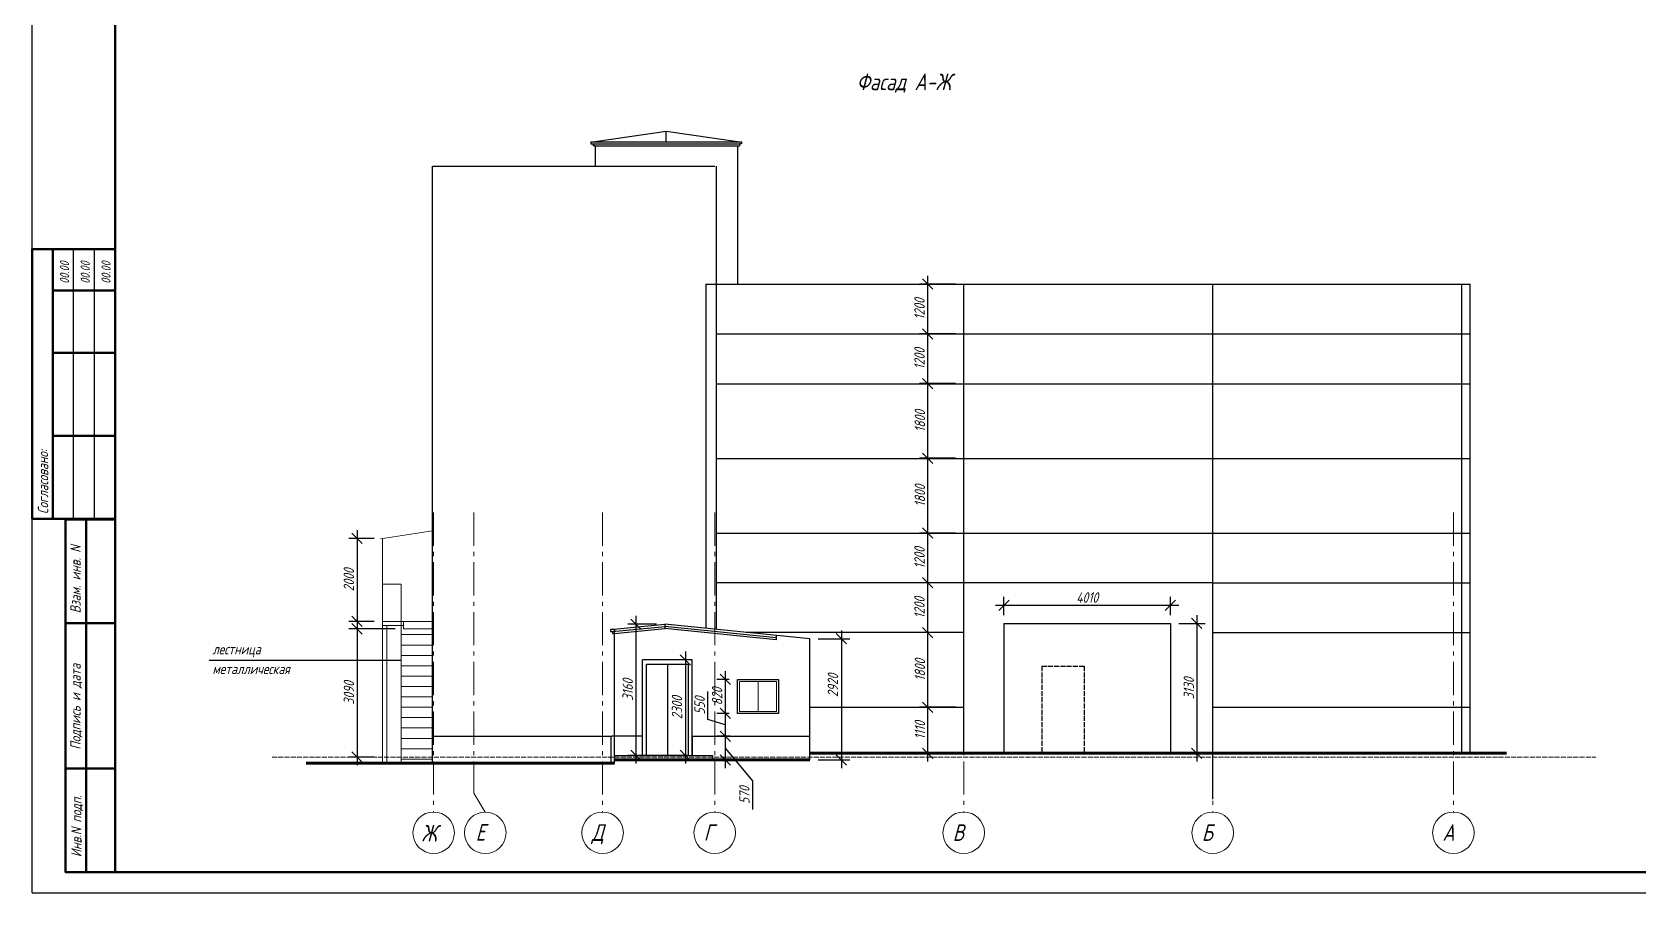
# Model space of a CAD drawing. Header units: millimetres. Extents: x 5341 to 134645, y 2795 to 129189.
# Drawn here: x 75245 to 113954, y 2795 to 23544 of the extents above; entities that cross this region are included whole.
import ezdxf
from ezdxf.enums import TextEntityAlignment as Align

# ---------------------------------------------------------------- set-up
doc = ezdxf.new("R2010")
doc.units = ezdxf.units.MM
doc.linetypes.add('ACAD_ISO02W100', pattern=[15, 12, -3])
doc.linetypes.add('GOST2.303 6', pattern=[12, 8, -1.5, 1, -1.5])
doc.layers.get('Defpoints').update_dxf_attribs({"color": 1})
doc.layers.add('osi', color=1, linetype='GOST2.303 6', lineweight=15, plot=False)
doc.layers.add('razm', color=5, linetype='Continuous', lineweight=15, plot=False)
for name, color, linetype, lineweight in [('peregorodki', 7, 'Continuous', 20), ('АР_ОкнаЗаполнение', 130, 'Continuous', 20), ('АР_Рамка', 7, 'Continuous', 30), ('АР_Текст', 165, 'Continuous', 25), ('земля', 2, 'Continuous', 60), ('Стены', 170, 'Continuous', 30)]:
    doc.layers.add(name, color=color, linetype=linetype, lineweight=lineweight)
doc.styles.add('GOST 2.304', font='CS_Gost2304.shx', dxfattribs={"oblique": 15})
doc.styles.add('style2', font='CS_Gost2304.shx', dxfattribs={"oblique": 15})
doc.styles.add('ГОСТ 2.304', font='CS_Gost2304.shx')
doc.dimstyles.new('СПДС', dxfattribs={"dimscale": 100, "dimtxt": 2.5, "dimasz": 2.5, "dimexe": 2, "dimexo": 2, "dimtad": 1, "dimdec": 0, "dimrnd": 0.001, "dimtxsty": 'ГОСТ 2.304', "dimblk": 'ARCHTICK', "dimblk1": 'ARCHTICK', "dimblk2": 'OBLIQUE', "dimcen": 2.5, "dimdle": 2, "dimadec": 0, "dimazin": 2, "dimtfac": 0.75, "dimtdec": 0, "dimtmove": 1, "dimatfit": 3, "dimfxl": 1, "dimtfill": 1, "dimtolj": 1, "dimarcsym": 1})

# ---------------------------------------------------------------- blocks, each defined once
blk = doc.blocks.new('A$C13C31348')
at = {"style": 'GOST 2.304', "oblique": 15}
blk.add_text('00.00', height=220, dxfattribs=at).set_placement((-29, 0))
blk = doc.blocks.new('_Oblique')
at = {"color": 0, "linetype": 'ByBlock', "lineweight": -2}
blk.add_line((-0.5, -0.5), (0.5, 0.5), dxfattribs=at)
blk = doc.blocks.new('*D162')
at = {"layer": 'Defpoints', "color": 0, "ltscale": 200, "transparency": 16777216}
for p in [(96820, 7270), (97688, 7270), (97688, 6160)]:
    blk.add_point(p, dxfattribs=at)
at = {"layer": 'razm', "lineweight": -2, "ltscale": 200, "transparency": 16777216}
for p, q in [((96820, 5960), (96820, 7470)), ((97488, 7270), (96620, 7270)), ((97488, 6160), (96620, 6160))]:
    blk.add_line(p, q, dxfattribs=at)
at = {"layer": 'razm', "lineweight": -2, "ltscale": 200, "transparency": 16777216, "xscale": 250, "yscale": 250, "zscale": 250}
for p, rotation in [((96820, 7270), 90), ((96820, 6160), 270)]:
    blk.add_blockref('_Oblique', p, dxfattribs=dict(at, rotation=rotation))
at = {"layer": 'razm', "ltscale": 200, "transparency": 16777216, "insert": (96633, 6715), "char_height": 250, "attachment_point": 5, "rotation": 90, "style": 'style2', "bg_fill": 3, "box_fill_scale": 1.1, "bg_fill_color": 256, "bg_fill_true_color": 13158600, "bg_fill_transparency": 0}
blk.add_mtext('\\A1;1110', dxfattribs=at)
blk = doc.blocks.new('*D163')
at = {"layer": 'Defpoints', "color": 0, "ltscale": 200, "transparency": 16777216}
for p in [(96820, 9070), (97688, 9070), (97688, 7270)]:
    blk.add_point(p, dxfattribs=at)
at = {"layer": 'razm', "lineweight": -2, "ltscale": 200, "transparency": 16777216}
for p, q in [((97488, 9070), (96620, 9070)), ((96820, 7070), (96820, 9270)), ((97488, 7270), (96620, 7270))]:
    blk.add_line(p, q, dxfattribs=at)
at = {"layer": 'razm', "lineweight": -2, "ltscale": 200, "transparency": 16777216, "xscale": 250, "yscale": 250, "zscale": 250}
for p, rotation in [((96820, 9070), 90), ((96820, 7270), 270)]:
    blk.add_blockref('_Oblique', p, dxfattribs=dict(at, rotation=rotation))
at = {"layer": 'razm', "ltscale": 200, "transparency": 16777216, "insert": (96633, 8170), "char_height": 250, "attachment_point": 5, "rotation": 90, "style": 'style2', "bg_fill": 3, "box_fill_scale": 1.1, "bg_fill_color": 256, "bg_fill_true_color": 13158600, "bg_fill_transparency": 0}
blk.add_mtext('\\A1;1800', dxfattribs=at)
blk = doc.blocks.new('*D164')
at = {"layer": 'Defpoints', "color": 0, "ltscale": 200, "transparency": 16777216}
for p in [(96820, 10270), (97688, 10270), (97688, 9070)]:
    blk.add_point(p, dxfattribs=at)
at = {"layer": 'razm', "lineweight": -2, "ltscale": 200, "transparency": 16777216}
for p, q in [((96820, 8870), (96820, 10470)), ((97488, 10270), (96620, 10270)), ((97488, 9070), (96620, 9070))]:
    blk.add_line(p, q, dxfattribs=at)
at = {"layer": 'razm', "lineweight": -2, "ltscale": 200, "transparency": 16777216, "xscale": 250, "yscale": 250, "zscale": 250}
for p, rotation in [((96820, 10270), 90), ((96820, 9070), 270)]:
    blk.add_blockref('_Oblique', p, dxfattribs=dict(at, rotation=rotation))
at = {"layer": 'razm', "ltscale": 200, "transparency": 16777216, "insert": (96623, 9670), "char_height": 250, "attachment_point": 5, "rotation": 90, "style": 'style2', "bg_fill": 3, "box_fill_scale": 1.1, "bg_fill_color": 256, "bg_fill_true_color": 13158600, "bg_fill_transparency": 0}
blk.add_mtext('\\A1;1200', dxfattribs=at)
blk = doc.blocks.new('*D165')
at = {"layer": 'Defpoints', "color": 0, "ltscale": 200, "transparency": 16777216}
for p in [(96820, 11470), (97688, 11470), (97688, 10270)]:
    blk.add_point(p, dxfattribs=at)
at = {"layer": 'razm', "lineweight": -2, "ltscale": 200, "transparency": 16777216}
for p, q in [((96820, 10070), (96820, 11670)), ((97488, 11470), (96620, 11470)), ((97488, 10270), (96620, 10270))]:
    blk.add_line(p, q, dxfattribs=at)
at = {"layer": 'razm', "lineweight": -2, "ltscale": 200, "transparency": 16777216, "xscale": 250, "yscale": 250, "zscale": 250}
for p, rotation in [((96820, 11470), 90), ((96820, 10270), 270)]:
    blk.add_blockref('_Oblique', p, dxfattribs=dict(at, rotation=rotation))
at = {"layer": 'razm', "ltscale": 200, "transparency": 16777216, "insert": (96623, 10870), "char_height": 250, "attachment_point": 5, "rotation": 90, "style": 'style2', "bg_fill": 3, "box_fill_scale": 1.1, "bg_fill_color": 256, "bg_fill_true_color": 13158600, "bg_fill_transparency": 0}
blk.add_mtext('\\A1;1200', dxfattribs=at)
blk = doc.blocks.new('*D166')
at = {"layer": 'Defpoints', "color": 0, "ltscale": 200, "transparency": 16777216}
for p in [(96820, 13270), (97688, 13270), (97688, 11470)]:
    blk.add_point(p, dxfattribs=at)
at = {"layer": 'razm', "lineweight": -2, "ltscale": 200, "transparency": 16777216}
for p, q in [((97488, 13270), (96620, 13270)), ((96820, 11270), (96820, 13470)), ((97488, 11470), (96620, 11470))]:
    blk.add_line(p, q, dxfattribs=at)
at = {"layer": 'razm', "lineweight": -2, "ltscale": 200, "transparency": 16777216, "xscale": 250, "yscale": 250, "zscale": 250}
for p, rotation in [((96820, 13270), 90), ((96820, 11470), 270)]:
    blk.add_blockref('_Oblique', p, dxfattribs=dict(at, rotation=rotation))
at = {"layer": 'razm', "ltscale": 200, "transparency": 16777216, "insert": (96633, 12370), "char_height": 250, "attachment_point": 5, "rotation": 90, "style": 'style2', "bg_fill": 3, "box_fill_scale": 1.1, "bg_fill_color": 256, "bg_fill_true_color": 13158600, "bg_fill_transparency": 0}
blk.add_mtext('\\A1;1800', dxfattribs=at)
blk = doc.blocks.new('*D167')
at = {"layer": 'Defpoints', "color": 0, "ltscale": 200, "transparency": 16777216}
for p in [(96820, 15070), (97688, 15070), (97688, 13270)]:
    blk.add_point(p, dxfattribs=at)
at = {"layer": 'razm', "lineweight": -2, "ltscale": 200, "transparency": 16777216}
for p, q in [((96820, 13070), (96820, 15270)), ((97488, 15070), (96620, 15070)), ((97488, 13270), (96620, 13270))]:
    blk.add_line(p, q, dxfattribs=at)
at = {"layer": 'razm', "lineweight": -2, "ltscale": 200, "transparency": 16777216, "xscale": 250, "yscale": 250, "zscale": 250}
for p, rotation in [((96820, 15070), 90), ((96820, 13270), 270)]:
    blk.add_blockref('_Oblique', p, dxfattribs=dict(at, rotation=rotation))
at = {"layer": 'razm', "ltscale": 200, "transparency": 16777216, "insert": (96633, 14170), "char_height": 250, "attachment_point": 5, "rotation": 90, "style": 'style2', "bg_fill": 3, "box_fill_scale": 1.1, "bg_fill_color": 256, "bg_fill_true_color": 13158600, "bg_fill_transparency": 0}
blk.add_mtext('\\A1;1800', dxfattribs=at)
blk = doc.blocks.new('*D168')
at = {"layer": 'Defpoints', "color": 0, "ltscale": 200, "transparency": 16777216}
for p in [(96820, 16270), (97688, 16270), (97688, 15070)]:
    blk.add_point(p, dxfattribs=at)
at = {"layer": 'razm', "lineweight": -2, "ltscale": 200, "transparency": 16777216}
for p, q in [((97488, 16270), (96620, 16270)), ((96820, 14870), (96820, 16470)), ((97488, 15070), (96620, 15070))]:
    blk.add_line(p, q, dxfattribs=at)
at = {"layer": 'razm', "lineweight": -2, "ltscale": 200, "transparency": 16777216, "xscale": 250, "yscale": 250, "zscale": 250}
for p, rotation in [((96820, 16270), 90), ((96820, 15070), 270)]:
    blk.add_blockref('_Oblique', p, dxfattribs=dict(at, rotation=rotation))
at = {"layer": 'razm', "ltscale": 200, "transparency": 16777216, "insert": (96623, 15670), "char_height": 250, "attachment_point": 5, "rotation": 90, "style": 'style2', "bg_fill": 3, "box_fill_scale": 1.1, "bg_fill_color": 256, "bg_fill_true_color": 13158600, "bg_fill_transparency": 0}
blk.add_mtext('\\A1;1200', dxfattribs=at)
blk = doc.blocks.new('*D169')
at = {"layer": 'Defpoints', "color": 0, "ltscale": 200, "transparency": 16777216}
for p in [(96820, 17470), (97688, 17470), (97688, 16270)]:
    blk.add_point(p, dxfattribs=at)
at = {"layer": 'razm', "lineweight": -2, "ltscale": 200, "transparency": 16777216}
for p, q in [((97488, 17470), (96620, 17470)), ((96820, 16070), (96820, 17670)), ((97488, 16270), (96620, 16270))]:
    blk.add_line(p, q, dxfattribs=at)
at = {"layer": 'razm', "lineweight": -2, "ltscale": 200, "transparency": 16777216, "xscale": 250, "yscale": 250, "zscale": 250}
for p, rotation in [((96820, 17470), 90), ((96820, 16270), 270)]:
    blk.add_blockref('_Oblique', p, dxfattribs=dict(at, rotation=rotation))
at = {"layer": 'razm', "ltscale": 200, "transparency": 16777216, "insert": (96623, 16870), "char_height": 250, "attachment_point": 5, "rotation": 90, "style": 'style2', "bg_fill": 3, "box_fill_scale": 1.1, "bg_fill_color": 256, "bg_fill_true_color": 13158600, "bg_fill_transparency": 0}
blk.add_mtext('\\A1;1200', dxfattribs=at)
blk = doc.blocks.new('*D170')
at = {"layer": 'Defpoints', "color": 0, "ltscale": 200, "transparency": 16777216}
for p in [(102668, 9290), (102668, 6160), (103304, 6160)]:
    blk.add_point(p, dxfattribs=at)
at = {"layer": 'razm', "lineweight": -2, "ltscale": 200, "transparency": 16777216}
for p, q in [((103304, 9490), (103304, 5960)), ((102868, 9290), (103504, 9290)), ((102868, 6160), (103504, 6160))]:
    blk.add_line(p, q, dxfattribs=at)
at = {"layer": 'razm', "lineweight": -2, "ltscale": 200, "transparency": 16777216, "xscale": 250, "yscale": 250, "zscale": 250}
for p, rotation in [((103304, 9290), 90), ((103304, 6160), 270)]:
    blk.add_blockref('_Oblique', p, dxfattribs=dict(at, rotation=rotation))
at = {"layer": 'razm', "ltscale": 200, "transparency": 16777216, "insert": (103111, 7725), "char_height": 250, "attachment_point": 5, "rotation": 90, "style": 'style2', "bg_fill": 3, "box_fill_scale": 1.1, "bg_fill_color": 256, "bg_fill_true_color": 13158600, "bg_fill_transparency": 0}
blk.add_mtext('\\A1;3130', dxfattribs=at)
blk = doc.blocks.new('*D171')
at = {"layer": 'Defpoints', "color": 0, "ltscale": 200, "transparency": 16777216}
for p in [(91148, 8410), (90983, 6110), (91148, 6110)]:
    blk.add_point(p, dxfattribs=at)
at = {"layer": 'razm', "lineweight": -2, "ltscale": 200, "transparency": 16777216}
for p, q in [((90983, 8610), (90983, 5910)), ((90948, 8410), (90783, 8410)), ((90948, 6110), (90783, 6110))]:
    blk.add_line(p, q, dxfattribs=at)
at = {"layer": 'razm', "lineweight": -2, "ltscale": 200, "transparency": 16777216, "xscale": 250, "yscale": 250, "zscale": 250}
for p, rotation in [((90983, 8410), 90), ((90983, 6110), 270)]:
    blk.add_blockref('_Oblique', p, dxfattribs=dict(at, rotation=rotation))
at = {"layer": 'razm', "ltscale": 200, "transparency": 16777216, "insert": (90781, 7260), "char_height": 250, "attachment_point": 5, "rotation": 90, "style": 'style2', "bg_fill": 3, "box_fill_scale": 1.1, "bg_fill_color": 256, "bg_fill_true_color": 13158600, "bg_fill_transparency": 0}
blk.add_mtext('\\A1;2300', dxfattribs=at)
blk = doc.blocks.new('*D172')
at = {"layer": 'Defpoints', "color": 0, "ltscale": 200, "transparency": 16777216}
for p in [(92238, 7940), (92238, 7120)]:
    blk.add_point(p, dxfattribs=at)
at = {"layer": 'razm', "lineweight": -2, "ltscale": 200, "transparency": 16777216}
for p, q in [((91944, 8140), (91944, 6920)), ((92038, 7940), (91744, 7940)), ((92038, 7120), (91744, 7120))]:
    blk.add_line(p, q, dxfattribs=at)
at = {"layer": 'razm', "lineweight": -2, "ltscale": 200, "transparency": 16777216, "xscale": 250, "yscale": 250, "zscale": 250}
for p, rotation in [((91944, 7940), 90), ((91944, 7120), 270)]:
    blk.add_blockref('_Oblique', p, dxfattribs=dict(at, rotation=rotation))
at = {"layer": 'razm', "ltscale": 200, "transparency": 16777216, "insert": (91747, 7530), "char_height": 250, "attachment_point": 5, "rotation": 90, "style": 'style2', "bg_fill": 3, "box_fill_scale": 1.1, "bg_fill_color": 256, "bg_fill_true_color": 13158600, "bg_fill_transparency": 0}
blk.add_mtext('\\A1;820', dxfattribs=at)
at = {"layer": 'Defpoints', "color": 0, "ltscale": 200, "transparency": 16777216}
blk.add_point((91944, 7120), dxfattribs=at)
blk = doc.blocks.new('*D173')
at = {"layer": 'Defpoints', "color": 0, "ltscale": 200, "transparency": 16777216}
for p in [(92238, 7120), (91944, 6570), (92264, 6570)]:
    blk.add_point(p, dxfattribs=at)
at = {"layer": 'razm', "lineweight": -2, "ltscale": 200, "transparency": 16777216}
for p, q in [((91520, 6972), (91520, 7651)), ((91944, 6845), (91520, 6972)), ((92038, 7120), (91744, 7120)), ((91944, 7320), (91944, 6370)), ((92064, 6570), (91744, 6570))]:
    blk.add_line(p, q, dxfattribs=at)
at = {"layer": 'razm', "lineweight": -2, "ltscale": 200, "transparency": 16777216, "xscale": 250, "yscale": 250, "zscale": 250}
for p, rotation in [((91944, 7120), 90), ((91944, 6570), 270)]:
    blk.add_blockref('_Oblique', p, dxfattribs=dict(at, rotation=rotation))
at = {"layer": 'razm', "ltscale": 200, "transparency": 16777216, "insert": (91327, 7311), "char_height": 250, "attachment_point": 5, "rotation": 90, "style": 'style2', "bg_fill": 3, "box_fill_scale": 1.1, "bg_fill_color": 256, "bg_fill_true_color": 13158600, "bg_fill_transparency": 0}
blk.add_mtext('\\A1;550', dxfattribs=at)
blk = doc.blocks.new('*D92')
at = {"layer": 'Defpoints', "color": 0, "ltscale": 200, "transparency": 16777216}
for p in [(92264, 6570), (91944, 5999), (92108, 5999)]:
    blk.add_point(p, dxfattribs=at)
at = {"layer": 'razm', "lineweight": -2, "ltscale": 200, "transparency": 16777216}
for p, q in [((91944, 6770), (91944, 5799)), ((92064, 6570), (91744, 6570)), ((91944, 6285), (92596, 5493)), ((91908, 5999), (91744, 5999)), ((92596, 5493), (92596, 4807))]:
    blk.add_line(p, q, dxfattribs=at)
at = {"layer": 'razm', "lineweight": -2, "ltscale": 200, "transparency": 16777216, "xscale": 250, "yscale": 250, "zscale": 250}
for p, rotation in [((91944, 6570), 90), ((91944, 5999), 270)]:
    blk.add_blockref('_Oblique', p, dxfattribs=dict(at, rotation=rotation))
at = {"layer": 'razm', "ltscale": 200, "transparency": 16777216, "insert": (92404, 5150), "char_height": 250, "attachment_point": 5, "rotation": 90, "style": 'style2', "bg_fill": 3, "box_fill_scale": 1.1, "bg_fill_color": 256, "bg_fill_true_color": 13158600, "bg_fill_transparency": 0}
blk.add_mtext('\\A1;570', dxfattribs=at)
blk = doc.blocks.new('*D174')
at = {"layer": 'Defpoints', "color": 0, "ltscale": 200, "transparency": 16777216}
for p in [(93978, 8920), (93978, 5999), (94742, 5999)]:
    blk.add_point(p, dxfattribs=at)
at = {"layer": 'razm', "lineweight": -2, "ltscale": 200, "transparency": 16777216}
for p, q in [((94178, 8920), (94942, 8920)), ((94742, 9120), (94742, 5799)), ((94178, 5999), (94942, 5999))]:
    blk.add_line(p, q, dxfattribs=at)
at = {"layer": 'razm', "lineweight": -2, "ltscale": 200, "transparency": 16777216, "xscale": 250, "yscale": 250, "zscale": 250}
for p, rotation in [((94742, 8920), 90), ((94742, 5999), 270)]:
    blk.add_blockref('_Oblique', p, dxfattribs=dict(at, rotation=rotation))
at = {"layer": 'razm', "ltscale": 200, "transparency": 16777216, "insert": (94537, 7797), "char_height": 250, "attachment_point": 5, "rotation": 90, "style": 'style2', "bg_fill": 3, "box_fill_scale": 1.1, "bg_fill_color": 256, "bg_fill_true_color": 13158600, "bg_fill_transparency": 0}
blk.add_mtext('\\A1;2920', dxfattribs=at)
blk = doc.blocks.new('*D175')
at = {"layer": 'Defpoints', "color": 0, "ltscale": 200, "transparency": 16777216}
for p in [(89793, 9270), (90488, 9270), (90548, 6110)]:
    blk.add_point(p, dxfattribs=at)
at = {"layer": 'razm', "lineweight": -2, "ltscale": 200, "transparency": 16777216}
for p, q in [((89793, 5910), (89793, 9470)), ((90288, 9270), (89593, 9270)), ((90348, 6110), (89593, 6110))]:
    blk.add_line(p, q, dxfattribs=at)
at = {"layer": 'razm', "lineweight": -2, "ltscale": 200, "transparency": 16777216, "xscale": 250, "yscale": 250, "zscale": 250}
for p, rotation in [((89793, 9270), 90), ((89793, 6110), 270)]:
    blk.add_blockref('_Oblique', p, dxfattribs=dict(at, rotation=rotation))
at = {"layer": 'razm', "ltscale": 200, "transparency": 16777216, "insert": (89593, 7690), "char_height": 250, "attachment_point": 5, "rotation": 90, "style": 'style2', "bg_fill": 3, "box_fill_scale": 1.1, "bg_fill_color": 256, "bg_fill_true_color": 13158600, "bg_fill_transparency": 0}
blk.add_mtext('\\A1;3160', dxfattribs=at)
blk = doc.blocks.new('*D176')
at = {"layer": 'Defpoints', "color": 0, "ltscale": 200, "transparency": 16777216}
for p in [(83688, 11340), (83072, 9340), (83688, 9340)]:
    blk.add_point(p, dxfattribs=at)
at = {"layer": 'razm', "lineweight": -2, "ltscale": 200, "transparency": 16777216}
for p, q in [((83488, 11340), (82872, 11340)), ((83072, 11540), (83072, 9140)), ((83488, 9340), (82872, 9340))]:
    blk.add_line(p, q, dxfattribs=at)
at = {"layer": 'razm', "lineweight": -2, "ltscale": 200, "transparency": 16777216, "xscale": 250, "yscale": 250, "zscale": 250}
for p, rotation in [((83072, 11340), 90), ((83072, 9340), 270)]:
    blk.add_blockref('_Oblique', p, dxfattribs=dict(at, rotation=rotation))
at = {"layer": 'razm', "ltscale": 200, "transparency": 16777216, "insert": (82875, 10340), "char_height": 250, "attachment_point": 5, "rotation": 90, "style": 'style2', "bg_fill": 3, "box_fill_scale": 1.1, "bg_fill_color": 256, "bg_fill_true_color": 13158600, "bg_fill_transparency": 0}
blk.add_mtext('\\A1;2000', dxfattribs=at)
blk = doc.blocks.new('*D93')
at = {"layer": 'Defpoints', "color": 0, "ltscale": 200, "transparency": 16777216}
for p in [(84188, 9160), (83072, 6070), (83688, 6070)]:
    blk.add_point(p, dxfattribs=at)
at = {"layer": 'razm', "lineweight": -2, "ltscale": 200, "transparency": 16777216}
for p, q in [((83072, 9360), (83072, 5870)), ((83988, 9160), (82872, 9160)), ((83488, 6070), (82872, 6070))]:
    blk.add_line(p, q, dxfattribs=at)
at = {"layer": 'razm', "lineweight": -2, "ltscale": 200, "transparency": 16777216, "xscale": 250, "yscale": 250, "zscale": 250}
for p, rotation in [((83072, 9160), 90), ((83072, 6070), 270)]:
    blk.add_blockref('_Oblique', p, dxfattribs=dict(at, rotation=rotation))
at = {"layer": 'razm', "ltscale": 200, "transparency": 16777216, "insert": (82877, 7615), "char_height": 250, "attachment_point": 5, "rotation": 90, "style": 'style2', "bg_fill": 3, "box_fill_scale": 1.1, "bg_fill_color": 256, "bg_fill_true_color": 13158600, "bg_fill_transparency": 0}
blk.add_mtext('\\A1;3090', dxfattribs=at)
blk = doc.blocks.new('*D197')
at = {"layer": 'Defpoints', "color": 0, "ltscale": 200, "transparency": 16777216}
for p in [(102668, 9728), (98658, 9290), (102668, 9290)]:
    blk.add_point(p, dxfattribs=at)
at = {"layer": 'razm', "lineweight": -2, "ltscale": 200, "transparency": 16777216}
for p, q in [((98458, 9728), (102868, 9728)), ((98658, 9490), (98658, 9928)), ((102668, 9490), (102668, 9928))]:
    blk.add_line(p, q, dxfattribs=at)
at = {"layer": 'razm', "lineweight": -2, "ltscale": 200, "transparency": 16777216, "xscale": 250, "yscale": 250, "zscale": 250, "rotation": 180}
blk.add_blockref('_Oblique', (98658, 9728), dxfattribs=at)
at = {"layer": 'razm', "lineweight": -2, "ltscale": 200, "transparency": 16777216, "xscale": 250, "yscale": 250, "zscale": 250}
blk.add_blockref('_Oblique', (102668, 9728), dxfattribs=at)
at = {"layer": 'razm', "ltscale": 200, "transparency": 16777216, "insert": (100663, 9915), "char_height": 250, "attachment_point": 5, "style": 'style2', "bg_fill": 3, "box_fill_scale": 1.1, "bg_fill_color": 256, "bg_fill_true_color": 13158600, "bg_fill_transparency": 0}
blk.add_mtext('\\A1;4010', dxfattribs=at)

msp = doc.modelspace()

# ---------------------------------------------------------------- linework, layer by layer
at = {"layer": 'osi', "ltscale": 100}
for p, q in [((84918.3, 11964.7), (84918.3, 4744.5)), ((85888.3, 11964.7), (85888.3, 5196)), ((88988.3, 11964.7), (88988.3, 4744.5)), ((109487.9, 11964.7), (109487.9, 4744.5)), ((86161.3, 4743.2), (85888.3, 5196))]:
    msp.add_line(p, q, dxfattribs=at)
at = {"layer": 'osi', "linetype": 'Continuous', "ltscale": 100}
for centre in [(84918.3, 4244.5), (86161.3, 4243.2), (88988.3, 4244.5), (97688.3, 4244.5), (103688.3, 4244.5), (109485.8, 4244.5)]:
    msp.add_circle(centre, 500, dxfattribs=at)
at = {"layer": 'peregorodki', "ltscale": 100}
for p, q in [((84888.3, 11519.6), (83638.8, 11332.2)), ((83688.3, 10239.6), (83688.3, 11339.6)), ((83688.3, 9339.6), (83688.3, 11339.6)), ((83688.3, 9339.6), (83688.3, 10239.6)), ((83688.3, 10239.6), (84138.3, 10239.6)), ((84138.3, 10239.6), (84138.3, 9339.6)), ((83688.3, 9339.6), (84188.3, 9339.6)), ((84188.3, 9339.6), (83688.3, 9339.6)), ((83688.3, 9339.6), (83688.3, 9239.6)), ((84138.3, 5919.6), (84138.3, 9339.6)), ((84188.3, 9339.6), (84888.3, 9339.6)), ((84188.3, 9159.6), (84188.3, 9339.6)), ((83688.3, 9239.6), (84188.3, 9239.6)), ((83688.3, 9239.6), (83688.3, 5919.6)), ((83788.3, 9239.6), (83788.3, 5919.6)), ((84138.3, 9019.6), (84888.3, 9019.6)), ((84188.3, 9159.6), (84888.3, 9159.6)), ((84888.3, 9159.6), (84188.3, 9159.6)), ((84888.3, 9159.6), (84188.3, 9159.6)), ((84138.3, 8769.6), (84888.3, 8769.6)), ((84138.3, 8519.6), (84888.3, 8519.6)), ((84138.3, 8269.6), (84888.3, 8269.6)), ((84138.3, 8019.6), (84888.3, 8019.6)), ((84138.3, 7769.6), (84888.3, 7769.6)), ((84138.3, 7519.6), (84888.3, 7519.6)), ((84138.3, 7269.6), (84888.3, 7269.6)), ((84138.3, 7019.6), (84888.3, 7019.6)), ((84138.3, 6769.6), (84888.3, 6769.6)), ((84138.3, 6519.6), (84888.3, 6519.6)), ((84138.3, 6269.6), (84888.3, 6269.6)), ((84138.3, 6019.6), (84888.3, 6019.6))]:
    msp.add_line(p, q, dxfattribs=at)
at = {"layer": 'АР_ОкнаЗаполнение', "ltscale": 100}
msp.add_line((92733.3, 7889.6), (92733.3, 7169.6), dxfattribs=at)
msp.add_lwpolyline([(92288.3, 7889.6), (93178.3, 7889.6), (93178.3, 7169.6), (92288.3, 7169.6)], close=True, dxfattribs=at)
at = {"layer": 'АР_Рамка'}
for p, q in [((75244.5, 2795), (75244.5, 44795)), ((76244.5, 11812.5), (76244.5, 18312.5)), ((76744.5, 11812.5), (76744.5, 18312.5)), ((75244.5, 2795), (134644.5, 2795))]:
    msp.add_line(p, q, dxfattribs=at)
at = {"layer": 'АР_Рамка', "lineweight": 50}
for p, q in [((75744.5, 17312.5), (77244.5, 17312.5)), ((75744.5, 15812.5), (77244.5, 15812.5)), ((75744.5, 13812.5), (77244.5, 13812.5))]:
    msp.add_line(p, q, dxfattribs=at)
msp.add_lwpolyline([(134144.5, 3295), (77244.5, 3295), (77244.5, 44295), (134144.5, 44295), (134144.5, 3295)], close=True, dxfattribs=at)
for points in [[(77244.5, 18312.5), (75244.5, 18312.5), (75244.5, 11812.5), (77244.5, 11812.5)], [(77244.5, 18312.5), (75244.5, 18312.5), (75244.5, 11812.5), (77244.5, 11812.5)], [(77244.5, 18312.5), (75744.5, 18312.5), (75744.5, 11812.5), (77244.5, 11812.5)], [(77244.5, 3295), (76044.5, 3295), (76044.5, 11795), (77244.5, 11795)], [(76544.5, 3295), (76544.5, 11795)], [(77244.5, 9295), (76044.5, 9295)], [(77244.5, 5795), (76044.5, 5795)]]:
    msp.add_lwpolyline(points, dxfattribs=at)
at = {"layer": 'земля', "ltscale": 100}
for p, q in [((84808.3, 5919.6), (81846.8, 5919.6)), ((84808.3, 5919.6), (89278.3, 5919.6)), ((91634.6, 5999.5), (89278.3, 5999.5)), ((93978.3, 5999.5), (91634.6, 5999.5)), ((93978.3, 6159.6), (110767.9, 6159.6))]:
    msp.add_line(p, q, dxfattribs=at)
at = {"layer": 'Стены', "ltscale": 100}
for p, q in [((90523.3, 21149.6), (88808.3, 20899.6)), ((90523.3, 20899.6), (90523.3, 21149.6)), ((92238.3, 20899.6), (90523.3, 21149.6)), ((88708.3, 20899.6), (92338.3, 20899.6)), ((88708.3, 20899.6), (88708.3, 20849.6)), ((88708.3, 20849.6), (88758.3, 20849.6)), ((88758.3, 20849.6), (88758.3, 20799.6)), ((88758.3, 20849.6), (92288.3, 20849.6)), ((88808.3, 20799.6), (88758.3, 20799.6)), ((88808.3, 20799.6), (88808.3, 20309.6)), ((88808.3, 20799.6), (92288.3, 20799.6)), ((92238.3, 20799.6), (92238.3, 17469.6)), ((92238.3, 20799.6), (92288.3, 20799.6)), ((92288.3, 20849.6), (92288.3, 20799.6)), ((92338.3, 20849.6), (92288.3, 20849.6)), ((92338.3, 20899.6), (92338.3, 20849.6)), ((84888.3, 5919.6), (84888.3, 20309.6)), ((84888.3, 20309.6), (91688.3, 20309.6)), ((91728.3, 20309.6), (91728.3, 9149.3)), ((91478.3, 17469.6), (109888.3, 17469.6)), ((91478.3, 17469.6), (91478.3, 9170.4)), ((97688.3, 6159.6), (97688.3, 17469.6)), ((103688.3, 6159.6), (103688.3, 17469.6)), ((109688.3, 6159.6), (109688.3, 17469.6)), ((109888.3, 6159.6), (109888.3, 17469.6)), ((91728.3, 16269.6), (109888.3, 16269.6)), ((91728.3, 15069.6), (109888.3, 15069.6)), ((91728.3, 13269.6), (109888.3, 13269.6)), ((91728.3, 11469.6), (109888.3, 11469.6)), ((97688.3, 10269.6), (91728.3, 10269.6)), ((103688.3, 10269.6), (97688.3, 10269.6)), ((103688.3, 10269.6), (109888.3, 10269.6)), ((89178.3, 9147.1), (90488.3, 9269.6)), ((89278.3, 9147.1), (89178.3, 9147.1)), ((89178.3, 9147.1), (89178.3, 9097.1)), ((89178.3, 9097.1), (89228.3, 9097.1)), ((89228.3, 9097.1), (90488.3, 9218.1)), ((89228.3, 9097.1), (89228.3, 9047.1)), ((89228.3, 9047.1), (89278.3, 9047.1)), ((89278.3, 9047.1), (90488.3, 9166.7)), ((89278.3, 5919.6), (89278.3, 9147.1)), ((89278.3, 9147.1), (89278.3, 9097.1)), ((93978.3, 8919.9), (90488.3, 9269.6)), ((90488.3, 9269.6), (90488.3, 9166.7)), ((93168.3, 8944.8), (90488.3, 9218.1)), ((93168.3, 8893.4), (90488.3, 9166.7)), ((97688.3, 9069.6), (92449.6, 9069.6)), ((93167.9, 9001.1), (93168.3, 8893.4)), ((93978.3, 5999.5), (93978.3, 8919.9)), ((98658.3, 9289.6), (98658.3, 6159.6)), ((98658.3, 9289.6), (102668.3, 9289.6)), ((102668.3, 9289.6), (102668.3, 6159.6)), ((103688.3, 9069.6), (109888.3, 9069.6)), ((89948.3, 6109.6), (89948.3, 8409.6)), ((91148.3, 8409.6), (89948.3, 8409.6)), ((90548.3, 8309.6), (90548.3, 6109.6)), ((91148.3, 6109.6), (91148.3, 8409.6)), ((93978.3, 7269.6), (97688.3, 7269.6)), ((103688.3, 7269.6), (109888.3, 7269.6)), ((84888.3, 6569.6), (89208.3, 6569.6)), ((89198.3, 5919.6), (89198.3, 6569.6)), ((89948.3, 6569.6), (89208.3, 6569.6)), ((91148.3, 6569.6), (93978.1, 6569.6)), ((91148.3, 6569.6), (91148.3, 6109.6)), ((89278.3, 6109.6), (91634.6, 6109.6)), ((91634.6, 6109.6), (91634.6, 5999.5))]:
    msp.add_line(p, q, dxfattribs=at)
at = {"layer": 'Стены', "linetype": 'ACAD_ISO02W100', "ltscale": 10}
for p, q in [((99568.3, 8259.6), (99568.3, 6159.6)), ((99568.3, 8259.6), (100588.3, 8259.6)), ((100588.3, 8259.6), (100588.3, 6159.6))]:
    msp.add_line(p, q, dxfattribs=at)
at = {"layer": 'Стены', "ltscale": 100}
for points in [[(90048.3, 8309.6), (91048.3, 8309.6), (91048.3, 6109.6), (90048.3, 6109.6)], [(92238.3, 7939.6), (93228.3, 7939.6), (93228.3, 7119.6), (92238.3, 7119.6)]]:
    msp.add_lwpolyline(points, close=True, dxfattribs=at)

# ---------------------------------------------------------------- block references
at = {"layer": 'АР_Рамка', "rotation": 90}
for p in [(76134.4, 17505), (76634.4, 17505), (77134.4, 17505)]:
    msp.add_blockref('A$C13C31348', p, dxfattribs=at)

# ---------------------------------------------------------------- texts
at = {"layer": 'osi', "color": 7, "lineweight": 25, "style": 'GOST 2.304', "oblique": 15}
for s, p in [('Ж', (84625, 4033.2)), ('Е', (85929.3, 4054)), ('Д', (88724.3, 4049.3)), ('Г', (91424.3, 4049.3)), ('В', (97424.3, 4049.3)), ('Б', (103424.3, 4049.3)), ('А', (109221.8, 4049.3))]:
    msp.add_text(s, height=400, dxfattribs=at).set_placement(p)
at = {"layer": 'АР_Рамка', "style": 'GOST 2.304', "oblique": 15}
for s, p in [('Согласовано:', (75632.6, 11926.7)), ('Взам. инв. N', (76415.6, 9533)), ('Подпись и дата', (76412.9, 6246.6)), ('Инв.N подп.', (76434.7, 3655))]:
    msp.add_text(s, height=250, rotation=90, dxfattribs=at).set_placement(p)
at = {"layer": 'АР_Текст', "lineweight": 25, "style": 'GOST 2.304', "oblique": 15}
msp.add_text('Фасад А-Ж', height=400, dxfattribs=at).set_placement((96247.5, 22343.9), align=Align.MIDDLE_CENTER)
for s, p in [('лестница', (79587.1, 8542.7)), ('металлическая', (79587.1, 8067.9))]:
    msp.add_text(s, height=250, dxfattribs=at).set_placement(p)

# ---------------------------------------------------------------- next in the draw order: dimensions: what is measured, and where the dimension line sits
at = {"layer": 'razm', "color": 1, "ltscale": 200}
for base, p1, p2, picture, middle in [((83072, 9339.6), (83688.3, 11339.6), (83688.3, 9339.6), '*D176', (82874.8, 10339.6)), ((103304, 6159.6), (102668.3, 9289.6), (102668.3, 6159.6), '*D170', (103111.3, 7724.6))]:
    dim = msp.add_linear_dim(base=base, p1=p1, p2=p2, angle=90, dimstyle='СПДС', override={"dimtxsty": 'style2', "dimblk": 'Oblique', "dimclrd": 256, "dimclre": 256, "dimclrt": 256}, dxfattribs=at)
    dim.commit()
    dim.dimension.update_dxf_attribs({"geometry": picture, "text_midpoint": middle})
dim = msp.add_linear_dim(base=(94741.8, 5999.5), p1=(93978.3, 8919.9), p2=(93978.3, 5999.5), angle=90, dimstyle='СПДС', override={"dimtxsty": 'style2', "dimblk": 'Oblique', "dimclrd": 256, "dimclre": 256, "dimclrt": 256}, dxfattribs=at)
dim.commit()
dim.dimension.update_dxf_attribs({"geometry": '*D174', "text_midpoint": (94741.8, 7797), "dimtype": 160})
for p1, p2, distance, picture, middle in [((91148.3, 8409.6), (91148.3, 6109.6), -165.4, '*D171', (90780.6, 7259.6)), ((92238.3, 7939.6), (92238.3, 7119.6), -294.5, '*D172', (91746.6, 7529.6)), ((97688.3, 6159.6), (97688.3, 7269.6), 868.2, '*D162', (96632.6, 6714.6))]:
    dim = msp.add_aligned_dim(p1=p1, p2=p2, distance=distance, dimstyle='СПДС', override={"dimtxsty": 'style2', "dimblk": 'Oblique', "dimclrd": 256, "dimclre": 256, "dimclrt": 256}, dxfattribs=at)
    dim.commit()
    dim.dimension.update_dxf_attribs({"geometry": picture, "text_midpoint": middle})

# ---------------------------------------------------------------- next in the draw order: linework, layer by layer
at = {"layer": 'Defpoints', "ltscale": 200}
msp.add_line((103688.3, 5054.7), (103688.3, 11964.7), dxfattribs=at)
at = {"layer": 'osi', "ltscale": 100}
msp.add_line((103688.3, 11964.7), (103688.3, 4744.5), dxfattribs=at)

# ---------------------------------------------------------------- next in the draw order: dimensions: what is measured, and where the dimension line sits
at = {"layer": 'razm', "color": 1, "ltscale": 200}
dim = msp.add_linear_dim(base=(102668.3, 9727.5), p1=(98658.3, 9289.6), p2=(102668.3, 9289.6), dimstyle='СПДС', override={"dimtxsty": 'style2', "dimblk": 'Oblique', "dimclrd": 256, "dimclre": 256, "dimclrt": 256}, dxfattribs=at)
dim.commit()
dim.dimension.update_dxf_attribs({"geometry": '*D197', "text_midpoint": (100663.3, 9915)})
for base, p1, p2, angle, picture, middle in [((83072, 6069.6), (84188.3, 9159.6), (83688.3, 6069.6), 90, '*D93', (82877.3, 7614.6)), ((89793.2, 9269.6), (90548.3, 6109.6), (90488.3, 9269.6), 90, '*D175', (89593.2, 7689.6)), ((96820.1, 9069.6), (97688.3, 7269.6), (97688.3, 9069.6), 270, '*D163', (96632.6, 8169.6)), ((91943.8, 6569.6), (92238.3, 7119.6), (92263.7, 6569.6), 90, '*D173', (91327.2, 7034.3))]:
    dim = msp.add_linear_dim(base=base, p1=p1, p2=p2, angle=angle, dimstyle='СПДС', override={"dimtxsty": 'style2', "dimblk": 'Oblique', "dimclrd": 256, "dimclre": 256, "dimclrt": 256}, dxfattribs=at)
    dim.commit()
    dim.dimension.update_dxf_attribs({"geometry": picture, "text_midpoint": middle})

# ---------------------------------------------------------------- next in the draw order: linework, layer by layer
at = {"layer": 'АР_Текст', "lineweight": 25}
msp.add_line((84138.3, 8395.7), (79512.7, 8395.7), dxfattribs=at)

# ---------------------------------------------------------------- next in the draw order: dimensions: what is measured, and where the dimension line sits
at = {"layer": 'razm', "color": 1, "ltscale": 200}
dim = msp.add_linear_dim(base=(96820.1, 10269.6), p1=(97688.3, 9069.6), p2=(97688.3, 10269.6), angle=270, dimstyle='СПДС', override={"dimtxsty": 'style2', "dimblk": 'Oblique', "dimclrd": 256, "dimclre": 256, "dimclrt": 256}, dxfattribs=at)
dim.commit()
dim.dimension.update_dxf_attribs({"geometry": '*D164', "text_midpoint": (96622.9, 9669.6)})
dim = msp.add_linear_dim(base=(91943.8, 5999.5), p1=(92263.7, 6569.6), p2=(92107.9, 5999.5), angle=90, dimstyle='СПДС', override={"dimtxsty": 'style2', "dimblk": 'Oblique', "dimclrd": 256, "dimclre": 256, "dimclrt": 256}, dxfattribs=at)
dim.commit()
dim.dimension.update_dxf_attribs({"geometry": '*D92', "text_midpoint": (92596.4, 5430.5), "dimtype": 160})

# ---------------------------------------------------------------- next in the draw order: linework, layer by layer
at = {"layer": 'osi', "ltscale": 100}
msp.add_line((91688.3, 11964.7), (91688.3, 4744.5), dxfattribs=at)
at = {"layer": 'osi', "linetype": 'Continuous', "ltscale": 100}
msp.add_circle((91688.3, 4244.5), 500, dxfattribs=at)
at = {"layer": 'Стены', "color": 1, "linetype": 'ACAD_ISO02W100', "lineweight": 15, "ltscale": 10}
msp.add_line((81025.2, 6069.6), (112918, 6069.6), dxfattribs=at)

# ---------------------------------------------------------------- next in the draw order: dimensions: what is measured, and where the dimension line sits
at = {"layer": 'razm', "color": 1, "ltscale": 200}
dim = msp.add_linear_dim(base=(96820.1, 11469.6), p1=(97688.3, 10269.6), p2=(97688.3, 11469.6), angle=270, dimstyle='СПДС', override={"dimtxsty": 'style2', "dimblk": 'Oblique', "dimclrd": 256, "dimclre": 256, "dimclrt": 256}, dxfattribs=at)
dim.commit()
dim.dimension.update_dxf_attribs({"geometry": '*D165', "text_midpoint": (96622.9, 10869.6)})

# ---------------------------------------------------------------- next in the draw order: dimensions: what is measured, and where the dimension line sits
dim = msp.add_linear_dim(base=(96820.1, 13269.6), p1=(97688.3, 11469.6), p2=(97688.3, 13269.6), angle=270, dimstyle='СПДС', override={"dimtxsty": 'style2', "dimblk": 'Oblique', "dimclrd": 256, "dimclre": 256, "dimclrt": 256}, dxfattribs=at)
dim.commit()
dim.dimension.update_dxf_attribs({"geometry": '*D166', "text_midpoint": (96632.6, 12369.6)})

# ---------------------------------------------------------------- next in the draw order: linework, layer by layer
at = {"layer": 'osi', "ltscale": 100}
msp.add_line((97688.3, 11964.7), (97688.3, 4744.5), dxfattribs=at)

# ---------------------------------------------------------------- next in the draw order: dimensions: what is measured, and where the dimension line sits
at = {"layer": 'razm', "color": 1, "ltscale": 200}
dim = msp.add_linear_dim(base=(96820.1, 15069.6), p1=(97688.3, 13269.6), p2=(97688.3, 15069.6), angle=270, dimstyle='СПДС', override={"dimtxsty": 'style2', "dimblk": 'Oblique', "dimclrd": 256, "dimclre": 256, "dimclrt": 256}, dxfattribs=at)
dim.commit()
dim.dimension.update_dxf_attribs({"geometry": '*D167', "text_midpoint": (96632.6, 14169.6)})

# ---------------------------------------------------------------- next in the draw order: dimensions: what is measured, and where the dimension line sits
dim = msp.add_linear_dim(base=(96820.1, 16269.6), p1=(97688.3, 15069.6), p2=(97688.3, 16269.6), angle=270, dimstyle='СПДС', override={"dimtxsty": 'style2', "dimblk": 'Oblique', "dimclrd": 256, "dimclre": 256, "dimclrt": 256}, dxfattribs=at)
dim.commit()
dim.dimension.update_dxf_attribs({"geometry": '*D168', "text_midpoint": (96622.9, 15669.6)})

# ---------------------------------------------------------------- next in the draw order: dimensions: what is measured, and where the dimension line sits
dim = msp.add_linear_dim(base=(96820.1, 17469.6), p1=(97688.3, 16269.6), p2=(97688.3, 17469.6), angle=270, dimstyle='СПДС', override={"dimtxsty": 'style2', "dimblk": 'Oblique', "dimclrd": 256, "dimclre": 256, "dimclrt": 256}, dxfattribs=at)
dim.commit()
dim.dimension.update_dxf_attribs({"geometry": '*D169', "text_midpoint": (96622.9, 16869.6)})

doc.saveas('drawing.dxf')
